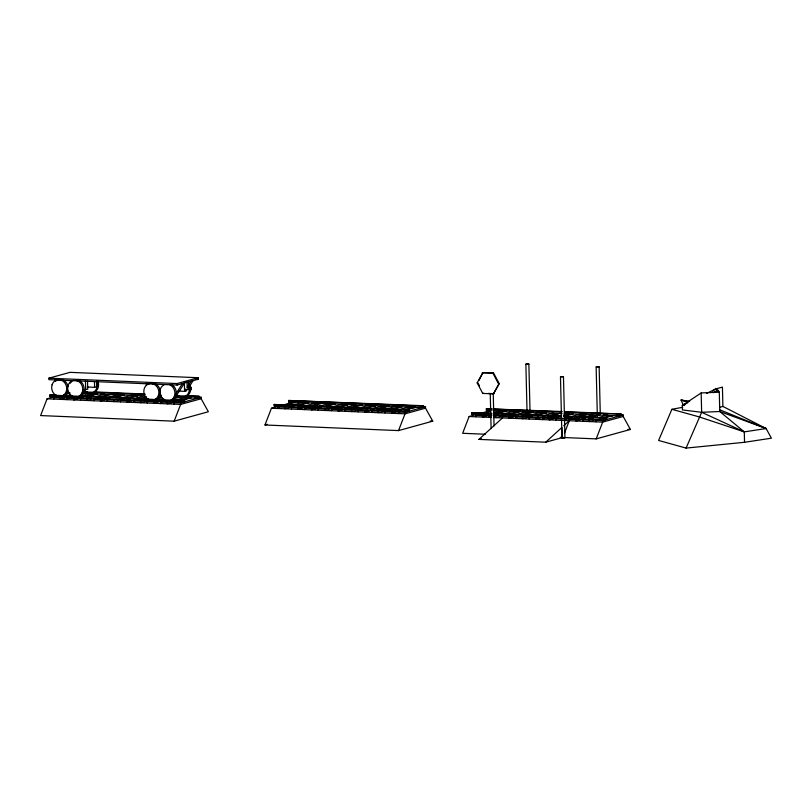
<?xml version="1.0" encoding="UTF-8"?>
<svg xmlns="http://www.w3.org/2000/svg" width="812" height="812" viewBox="0 0 812 812"><rect width="100%" height="100%" fill="white"/><g stroke="black" fill="none" stroke-linecap="round" stroke-linejoin="round"><path stroke-width="1.22" d="M54.323 396.804L47.076 398.804L40.6 415.571L174.154 421.174L208.359 411.745L201.153 398.753L201.122 397.261L198.889 397.169M174.154 421.174L180.64 404.406L180.599 402.914L201.122 397.261M423.275 406.589L425.498 406.68L425.529 408.172L432.735 421.164L398.54 430.593L264.976 424.98L271.452 408.223L281.114 405.553M398.54 430.593L405.015 413.826L404.975 412.334L425.498 406.68M478.775 413.856L469.123 416.515L462.647 433.283L485.322 434.237M564.543 433.009L569.293 420.717L569.253 419.225L571.993 418.474M596.201 438.886L602.677 422.118L602.646 420.636L623.159 414.973L623.2 416.465L630.406 429.457L596.201 438.886L560.29 437.384M682.699 407.289L671.889 409.299L658.613 440.449L686.079 448.092L744.543 442.286L771.4 438.196L766.132 428.543L722.893 406.436L719.473 407.38M686.079 448.092L701.649 412.293L701.172 392.947L719.29 392.176L719.767 411.511L744.289 431.872L766.132 428.543L719.554 409.735M477.151 382.899L482.907 372.606L493.584 373.033L499.197 383.558L493.442 393.84L482.754 393.424L477.151 382.899L477.832 382.706M478.958 380.463L482.907 372.606M493.442 393.84L499.197 383.558M526.998 410.222L525.871 364.152L527.292 363.918L528.866 364.06L529.992 410.131M528.866 364.06L525.871 364.152M560.544 376.809L563.467 376.677L564.959 437.688L563.924 437.901L561.965 437.78L560.473 376.768L563.467 376.677M597.358 416.739L596.14 366.933L597.175 366.719L599.134 366.841L600.291 414.161M599.134 366.841L596.211 366.983M561.965 437.78L564.959 437.688M182.416 383.589L176.001 393.729L178.051 393.16L184.476 383.031M178.498 391.09L184.618 391.354L185.907 389.324M187.836 386.279L191.043 381.214M188.607 387.74L193.094 380.645M562.817 437.485L545.715 442.195L478.928 439.393L502.506 417.916L502.476 416.424L505.206 415.673M545.715 442.195L561.884 427.467L562.127 437.678M563.731 425.782L569.293 420.717M712.601 391.11L715.585 388.978L722.426 387.091L722.893 406.436M763.737 427.741L766.132 428.543L719.767 411.511L701.649 412.293L682.435 409.948L682.334 405.482L701.172 392.947M713.586 392.46L717.838 390.125L719.29 392.176M684.689 404.914L682.334 405.482L687.876 402.732M706.714 393.373L715.585 388.978L717.747 390.836M713.545 392.673L718.661 390.836M682.334 405.482L684.699 404.63M48.882 378.179L70.055 372.343L198.27 377.722L198.301 379.214L177.128 385.05L48.913 379.671L48.882 378.179L177.097 383.558L198.27 377.722M180.193 401.615L184.639 401.808L184.608 400.316L183.299 400.681L183.339 402.163L49.776 396.56L49.735 395.068L51.044 394.713L56.089 394.926M49.776 396.56L51.085 396.195M53.754 399.078L53.714 397.596L56.454 396.845M63.772 394.825L69.791 393.16L67.599 393.15M83.25 389.679L87.737 389.212L87.534 381.112M87.31 387.009L94.598 387.324L96.648 386.756L96.506 380.97M53.714 397.596L60.392 397.87L64.442 396.763L70.005 396.997M68.046 395.769L70.451 395.099M70.086 396.703L60.433 399.362L60.392 397.87M67.112 399.646L67.071 398.154L69.812 397.403M81.941 394.053L84.357 393.394M67.071 398.154L73.75 398.438L76.49 397.677M80.205 396.662L91.035 393.668M82.235 397.596L73.79 399.92L73.75 398.438M85.859 396.591L94.314 394.267L96.537 394.358M80.469 400.204L80.429 398.712L83.169 397.961M88.082 396.601L97.704 393.952M80.429 398.712L87.107 398.996L91.147 397.88M95.958 396.55L104.383 394.236M94.385 398.489L87.148 400.478L87.107 398.996M98.008 397.484L107.661 394.825M93.827 400.763L93.786 399.281L96.526 398.519M100.231 397.494L111.061 394.51M93.786 399.281L100.465 399.555L104.504 398.438L110.067 398.672M108.118 397.444L119.049 394.429L123.495 394.622M110.158 398.377L100.495 401.047L100.465 399.555M113.781 397.383L121.018 395.383L120.988 393.901M107.174 401.321L107.143 399.839L109.874 399.078M115.994 397.393L124.419 395.068M107.143 399.839L113.822 400.113L116.552 399.362M120.267 398.337L132.407 394.997M123.515 398.946L113.853 401.605L113.822 400.113M125.931 398.276L134.376 395.952M120.531 401.889L120.501 400.397L123.231 399.646M128.154 398.286L137.776 395.637M120.501 400.397L127.179 400.681L129.91 399.92M136.03 398.235L144.455 395.911L82.124 393.302M135.665 399.839L127.21 402.163L127.179 400.681M138.081 399.169L146.525 396.845M133.889 402.447L133.848 400.955L136.589 400.204M140.303 399.179L146.322 397.525M184.365 382.208L187.034 382.32L187.166 387.76L191.206 387.497L191.256 389.496L184.547 389.648L184.395 383.447M133.848 400.955L140.527 401.24L144.577 400.123L149.022 400.306M187.166 387.76L191.206 387.497M184.547 389.648L185.907 389.273M149.012 400.397L140.567 402.722L140.527 401.24M157.467 398.063L161.091 397.068L161.05 395.576M147.246 403.006L147.205 401.514L149.946 400.763M156.066 399.078L162.085 397.413M184.618 391.354L186.679 390.785M147.205 401.514L153.884 401.798L157.924 400.681M160.34 400.022L163.943 399.027M160.603 403.564L160.563 402.082L163.303 401.321M173.027 398.641L177.848 397.312M160.563 402.082L167.242 402.356L169.982 401.605M173.687 400.58L184.517 397.596M174.519 401.849L167.282 403.848L167.242 402.356M178.143 400.854L187.795 398.195L190.028 398.286M173.961 404.122L173.92 402.64L176.661 401.889M180.365 400.864L191.196 397.88M175.159 395.718L199.143 396.307L199.184 397.799L194.728 397.606M201.153 398.753L180.64 404.406L47.076 398.804M408.984 409.735L407.675 410.09L407.715 411.582L274.151 405.98L274.121 404.488L408.984 409.735L409.015 411.217M423.529 405.726L422.22 406.081L422.25 407.573L288.696 401.97L288.656 400.478L423.529 405.726L423.559 407.218M274.151 405.98L281.023 405.848M288.696 401.97L295.568 401.838M283.53 404.894L291.975 402.559L295.314 402.701M278.13 408.497L278.1 407.015L280.83 406.254M285.743 404.904L295.375 402.244M278.1 407.015L284.779 407.289L287.509 406.538M291.224 405.513L302.054 402.529M293.264 406.447L284.809 408.781L284.779 407.289M296.877 405.452L305.332 403.128L308.672 403.259M291.488 409.055L291.447 407.573L294.188 406.822M299.1 405.462L308.733 402.813M291.447 407.573L298.126 407.847L304.398 406.832M305.779 405.746L316.71 402.732M305.413 407.34L298.166 409.339L298.126 407.847M310.235 406.01L318.69 403.686M304.845 409.624L304.804 408.131L307.545 407.38M311.26 406.355L322.09 403.371M304.804 408.131L311.483 408.416L315.523 407.299L321.095 407.533M319.136 406.304L330.068 403.29L335.63 403.523M321.176 407.238L311.524 409.898L311.483 408.416M324.8 406.244L332.047 404.244M318.202 410.182L318.162 408.69L320.902 407.939M327.023 406.254L335.437 403.929M264.976 424.98L267.422 424.311M318.162 408.69L324.841 408.974L327.581 408.223M331.286 407.198L342.116 404.214M333.326 408.131L324.881 410.456L324.841 408.974M336.95 407.137L345.394 404.802L347.627 404.894M331.56 410.74L331.519 409.248L334.26 408.497M339.172 407.147L348.795 404.488M331.519 409.248L338.198 409.532L342.238 408.416M347.049 407.096L355.473 404.772M345.476 409.025L338.239 411.024L338.198 409.532M349.099 408.03L358.752 405.361L360.985 405.462M344.907 411.298L344.877 409.816L347.607 409.055M351.322 408.04L362.152 405.046M344.877 409.816L351.555 410.09L355.595 408.984L361.157 409.218M359.208 407.989L370.14 404.975L375.702 405.208M361.249 408.923L351.586 411.582L351.555 410.09M364.872 407.918L372.109 405.929L372.079 404.437M358.265 411.867L358.234 410.375L360.964 409.624M367.085 407.928L375.509 405.614M482.216 372.799L493.584 373.033M358.234 410.375L364.913 410.659L367.643 409.898M371.358 408.872L383.497 405.533M373.398 409.816L364.943 412.141L364.913 410.659M377.012 408.812L385.467 406.487M371.622 412.425L371.591 410.933L374.322 410.182M379.234 408.822L388.867 406.173M371.591 410.933L378.26 411.217L381.001 410.456M387.121 408.771L395.545 406.457M385.548 410.71L378.301 412.699L378.26 411.217M389.161 409.705L398.824 407.045L401.047 407.137M384.979 412.983L384.939 411.491L387.679 410.74M391.394 409.715L402.224 406.731M384.939 411.491L391.617 411.775L395.657 410.659L401.229 410.892M399.271 409.664L410.202 406.65L414.658 406.842M401.311 410.598L391.658 413.267L391.617 411.775M404.934 409.603L412.181 407.604L412.141 406.122M398.337 413.541L398.296 412.06L401.037 411.298M405.949 409.948L415.582 407.289M425.529 408.172L405.015 413.826L271.452 408.223M482.754 393.424L483.444 393.231M490.742 415.064L471.823 414.272L471.782 412.78L490.732 413.166M490.813 410.446L486.368 410.263L486.327 408.771L561.975 411.532M471.823 414.272L478.694 414.15M486.368 410.263L491.006 410.04M482.399 412.851L489.646 410.862M475.802 416.8L475.761 415.308L478.501 414.556M484.622 412.861L490.631 411.207M475.761 415.308L482.44 415.592L486.479 414.475M488.885 413.805L491.29 413.146M493.706 412.486L501.024 410.466L506.587 410.699M490.925 414.749L482.48 417.074L482.44 415.592M494.549 413.744L502.993 411.42M489.159 417.358L489.118 415.866L490.945 415.368M496.771 413.755L506.394 411.105M493.574 416.059L498.527 415.389M503.45 414.039L513.072 411.379M504.282 415.308L495.827 417.632L495.797 416.15M506.698 414.638L516.351 411.978L518.563 412.07M508.921 414.648L519.751 411.664M502.476 416.424L509.154 416.708L513.194 415.592L516.533 415.734M516.808 414.597L527.739 411.582L531.078 411.725M516.432 416.201L509.185 418.2L509.154 416.708M522.471 414.536L529.708 412.537L531.931 412.628M515.864 418.474L515.833 416.992L518.563 416.231M522.278 415.206L533.108 412.222M522.512 417.267L526.552 416.15L530.997 416.343L522.542 418.759L522.512 417.267L515.833 416.992M528.957 415.49L541.096 412.141L545.542 412.334M534.611 415.429L543.066 413.095M529.221 419.033L529.191 417.551L531.921 416.8M536.833 415.439L546.466 412.79M529.191 417.551L535.859 417.825L538.6 417.074M542.314 416.048L553.145 413.064M544.344 416.992L535.9 419.317L535.859 417.825M547.968 415.988L556.423 413.663L558.646 413.755M542.578 419.601L542.538 418.109L545.278 417.358M550.191 415.998L559.823 413.349M542.538 418.109L549.216 418.393L555.489 417.368M556.87 416.282L561.681 414.952M564.086 414.293L567.801 413.267M556.494 417.886L549.257 419.875L549.216 418.393M563.741 415.886L569.78 414.221L567.547 414.13M478.928 439.393L481.374 438.724M555.936 420.159L555.895 418.667L558.636 417.916M563.548 416.556L573.181 413.907M563.487 418.698L566.614 417.835L572.186 418.068M570.227 416.84L581.159 413.826L586.721 414.059M563.822 420.108L572.267 417.774M574.683 417.114L583.128 414.78M576.906 417.124L586.528 414.465M569.253 419.225L575.931 419.51L578.672 418.759M582.377 417.733L593.207 414.749M584.417 418.667L575.972 421.002L575.931 419.51M588.04 417.672L596.485 415.338L598.718 415.439M582.64 421.276L582.61 419.794L585.34 419.033M590.263 417.683L599.885 415.023M582.61 419.794L589.289 420.068L593.328 418.962M598.139 417.632L607.873 414.952M596.566 419.56L589.319 421.56L589.289 420.068M600.19 418.566L609.842 415.906L612.065 415.998M595.998 421.844L595.967 420.352L598.698 419.601M602.413 418.576L613.243 415.592M563.761 416.647L606.645 418.028L606.686 419.52M564.442 412.049L621.19 414.018L621.231 415.511M623.2 416.465L602.677 422.118L563.721 420.484M488.195 393.424L494.132 393.658M195.793 379.113L198.301 379.214M188.049 389.364L191.256 389.496M83.23 391.445L87.006 391.597M94.568 391.922L144.962 394.033M175.209 395.302L177.726 395.414M186.547 395.779L199.143 396.307M564.492 411.643L621.19 414.018M83.179 391.851L144.922 394.449M158.776 395.028L161.304 395.139M288.656 400.478L422.22 406.081M486.327 408.771L491.372 408.984M493.889 409.096L561.924 411.948M620.936 414.881L623.159 414.973M82.316 392.896L84.549 392.988M94.557 393.404L96.79 393.495M101.236 393.688L104.575 393.83M114.593 394.246L116.826 394.338M133.513 395.038L137.969 395.231M141.308 395.363L143.531 395.464M159.111 396.114L161.344 396.205M174.702 396.763L176.925 396.865M312.265 402.539L315.604 402.681M352.327 404.224L355.666 404.366M365.684 404.782L367.907 404.873M384.604 405.574L389.06 405.767M392.399 405.909L394.622 406M405.756 406.467L409.096 406.609M523.283 411.4L526.623 411.542M564.462 413.125L566.695 413.217M603.417 414.759L606.757 414.902M616.775 415.318L618.998 415.419M66.543 392.643L69.883 392.785M158.919 396.52L161.152 396.611M174.509 397.18L197.874 398.154L197.844 396.672M493.036 410.547L562.046 413.44M564.269 413.531L619.921 415.866L619.881 414.384M82.063 393.749L85.402 393.891M118.796 395.292L124.358 395.525M132.153 395.85L137.715 396.083M174.448 397.626L177.787 397.768M329.814 404.153L335.386 404.386M369.886 405.827L375.448 406.061M383.244 406.396L388.806 406.629M409.948 407.512L414.404 407.695M500.771 411.329L506.333 411.562M540.843 413.003L546.405 413.237M580.905 414.688L586.467 414.922M63.64 395.241L72.461 395.606M80.023 395.931L148.068 398.783M155.62 399.098L163.182 399.423M172.002 399.788L184.608 400.316M493.249 413.267L561.285 416.13M563.812 416.231L606.645 418.028M49.735 395.068L183.299 400.681M274.121 404.488L407.675 410.09M471.782 412.78L490.681 413.582M493.209 413.684L561.244 416.536M86.701 397.697L90.041 397.839M120.085 399.098L123.424 399.24M126.763 399.372L130.103 399.514M140.121 399.94L142.344 400.032M159.04 400.732L162.38 400.874L153.925 403.29L153.884 401.798M297.72 406.548L301.059 406.69M337.792 408.233L341.121 408.375M371.175 409.634L373.398 409.725M377.854 409.918L381.193 410.05M391.211 410.476L394.551 410.618M487.596 414.516L490.935 414.658M495.381 414.851L497.614 414.942M508.738 415.409L512.078 415.551M548.811 417.084L552.15 417.226M588.873 418.769L592.212 418.911M492.965 415.155L561.975 418.058M565.314 418.2L605.376 419.875L605.346 418.393M173.92 402.64L180.599 402.914M398.296 412.06L404.975 412.334M489.118 415.866L491.341 415.957M555.895 418.667L562.574 418.951M595.967 420.352L602.646 420.636M469.123 416.515L491.382 417.449M493.605 417.541L562.614 420.433M430.218 421.052L432.735 421.164M627.93 429.355L630.406 429.457M689.662 401.341L681.045 400.032L683.531 405.624M688.434 401.676L681.045 400.032L685.846 401.635M671.889 409.299L699.355 416.942L744.289 431.872L744.543 442.286M701.649 412.293L744.289 431.872M492.904 373.226L498.517 383.751M478.39 383.761L479.516 385.862M717.838 390.125L718.468 391.465M55.074 379.214L55.815 381.488M529.668 411.055L529.708 412.537M493.249 393.607L494.041 425.985M490.255 393.698L491.108 428.563M189.835 387.882L189.886 389.872M188.404 381.944L188.536 387.385M177.097 383.558L177.128 385.05M146.383 383.234L146.444 385.548M94.456 381.528L94.598 387.324M85.453 380.513L85.686 389.78M151.905 383.568A8.475 7.47 74.6 0 1 157.944 396.469A8.475 7.47 74.6 0 1 145.236 396.378A8.475 7.47 74.6 0 1 149.936 383.558M155.204 383.782A8.475 7.47 74.6 0 1 160.258 391.587A8.475 7.47 74.6 0 1 156.005 399.321M75.78 380.381A8.475 7.47 74.6 0 1 81.809 393.272A8.475 7.47 74.6 0 1 69.101 393.181A8.475 7.47 74.6 0 1 73.811 380.361M70.35 383.162A8.475 7.47 74.6 0 1 71.659 381.62M79.069 380.584A8.475 7.47 74.6 0 1 84.123 388.39A8.475 7.47 74.6 0 1 79.88 396.124M63.042 379.914A8.475 7.47 74.6 0 1 67.975 386.613M67.69 390.927A8.475 7.47 74.6 0 1 63.854 395.454M189.389 389.74A8.475 7.47 74.6 0 1 184.233 396.723A8.475 7.47 74.6 0 1 176.153 393.658M190.018 385.04A8.475 7.47 74.6 0 1 190.637 387.172M190.759 389.364A8.475 7.47 74.6 0 1 186.516 396.002M96.496 381.549A8.475 7.47 74.6 0 1 93.847 392.034A8.475 7.47 74.6 0 1 83.991 389.79M97.866 381.173A8.475 7.47 74.6 0 1 94.365 392.135M169.86 384.827A8.475 7.47 74.6 0 1 173.626 397.738A8.475 7.47 74.6 0 1 161.669 397.647A8.475 7.47 74.6 0 1 164.095 384.786M171.23 384.452A8.475 7.47 74.6 0 1 176.285 392.257A8.475 7.47 74.6 0 1 172.032 399.991M52.069 384.766A8.475 7.47 74.6 0 0 60.616 396.378A8.475 7.47 74.6 0 0 64.909 382.959A8.475 7.47 74.6 0 0 52.069 384.766"/></g></svg>
